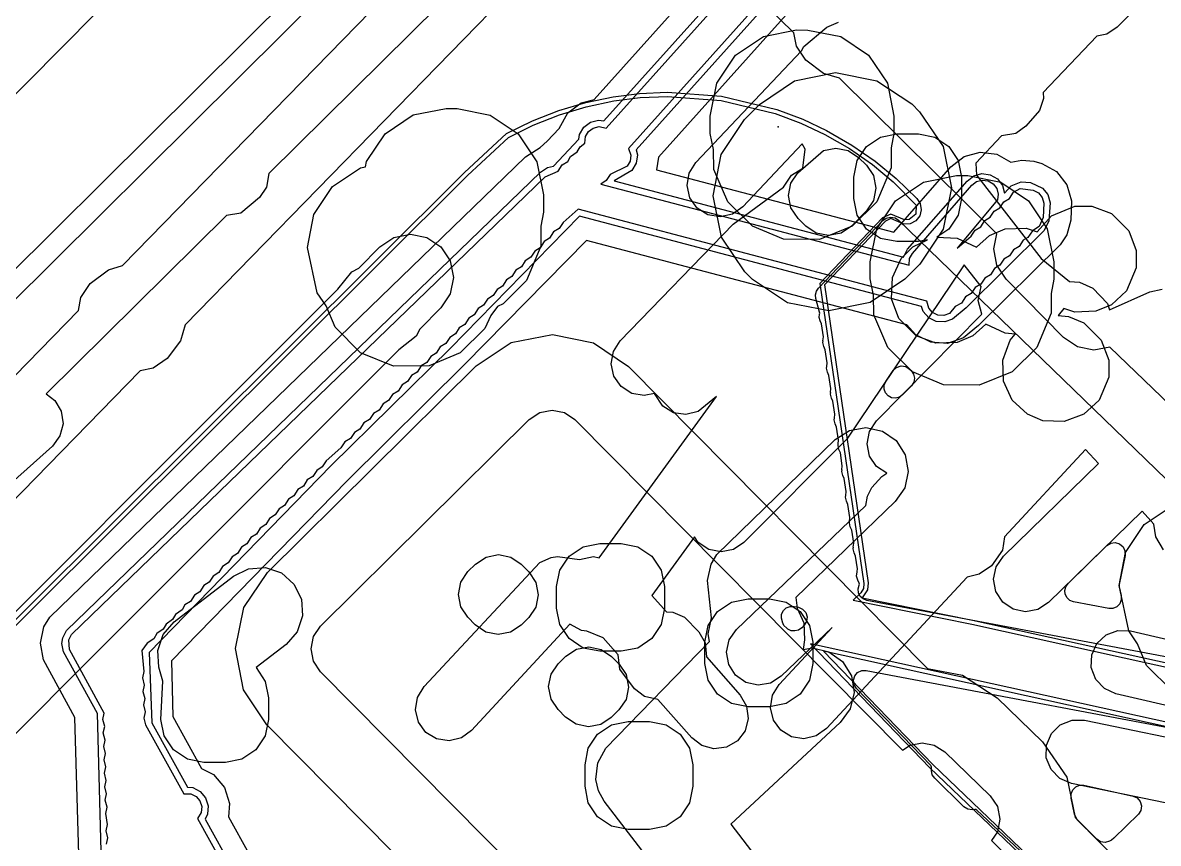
# Model space of a CAD drawing. Header units: metres. Extents: x -2677 to -840, y 169 to 1487.
# Drawn here: x -1977.2 to -1924.5, y 1098.6 to 1136.7 of the extents above; entities that cross this region are included whole.
import ezdxf

# ---------------------------------------------------------------- set-up
doc = ezdxf.new("R2010")
doc.units = ezdxf.units.M
for name, color, linetype in [('AI_GREENING_ALLOWED_ZONE', 4, 'Continuous'), ('AI_GREENING_EXCLUSIONS', 1, 'Continuous'), ('AI_GREENING_LAWN', 82, 'Continuous'), ('AI_GREENING_REJECTED', 6, 'Continuous')]:
    doc.layers.add(name, color=color, linetype=linetype)

msp = doc.modelspace()

# ---------------------------------------------------------------- linework, layer by layer
at = {"layer": 'AI_GREENING_ALLOWED_ZONE'}
for points in [[(-1936.369, 1119.422), (-1936.519, 1119.315), (-1936.698, 1119.269), (-1936.881, 1119.291), (-1937.044, 1119.379), (-1937.164, 1119.519), (-1937.225, 1119.693), (-1937.218, 1119.878), (-1937.145, 1120.047), (-1936.808, 1120.549), (-1936.65, 1120.698), (-1936.443, 1120.767), (-1936.227, 1120.741), (-1936.042, 1120.626), (-1935.969, 1120.554), (-1935.86, 1120.394), (-1935.819, 1120.205), (-1935.854, 1120.014), (-1935.958, 1119.851), (-1936.369, 1119.422)], [(-1928.433, 1109.824), (-1928.602, 1109.889), (-1928.736, 1110.01), (-1928.819, 1110.171), (-1928.839, 1110.351), (-1928.793, 1110.526), (-1928.689, 1110.673), (-1926.886, 1112.432), (-1926.708, 1112.544), (-1926.5, 1112.573), (-1926.298, 1112.514), (-1926.139, 1112.377), (-1926.049, 1112.187), (-1926.046, 1111.977), (-1926.315, 1110.626), (-1926.314, 1110.524), (-1926.223, 1110.113), (-1926.219, 1109.917), (-1926.292, 1109.734), (-1926.428, 1109.593), (-1926.609, 1109.516), (-1926.805, 1109.514), (-1928.433, 1109.824)], [(-1926.765, 1098.717), (-1926.97, 1098.656), (-1927.182, 1098.686), (-1927.362, 1098.803), (-1928.261, 1099.71), (-1928.396, 1099.962), (-1928.551, 1100.719), (-1928.552, 1100.916), (-1928.476, 1101.099), (-1928.335, 1101.237), (-1928.152, 1101.311), (-1927.955, 1101.308), (-1925.673, 1100.812), (-1925.479, 1100.724), (-1925.34, 1100.562), (-1925.281, 1100.358), (-1925.312, 1100.147), (-1925.428, 1099.968), (-1926.56, 1098.852), (-1926.669, 1098.77), (-1926.765, 1098.717)]]:
    msp.add_lwpolyline(points, close=True, dxfattribs=at)
at = {"layer": 'AI_GREENING_EXCLUSIONS'}
for points in [[(-2026.533, 1078.86), (-2004.707, 1100.538), (-2004.056, 1100.969), (-2003.291, 1101.119), (-2002.94, 1101.126), (-2002.057, 1100.961), (-1925.245, 1177.19)], [(-2025.828, 1078.151), (-2004.002, 1099.828), (-2003.677, 1100.044), (-2002.942, 1100.126), (-2002.559, 1100.049), (-2002.043, 1099.639), (-2001.354, 1100.25), (-1924.54, 1176.48)], [(-1924.621, 1176.747), (-1930.225, 1171.366), (-1936.147, 1166.206), (-1937.188, 1164.621), (-1938.73, 1163.054), (-1939.991, 1162.123), (-1941.324, 1161.68), (-1944.049, 1158.945), (-1945.669, 1157.858), (-1945.879, 1157.815), (-1951.478, 1152.194), (-1953.098, 1151.107), (-1953.275, 1151.072), (-1953.781, 1150.312), (-1957.211, 1146.868), (-1958.263, 1146.162), (-1958.989, 1145.071), (-1963.21, 1140.833), (-1964.83, 1139.746), (-1966.743, 1139.362), (-1968.657, 1139.739), (-1969.873, 1140.548), (-1970.603, 1140.401), (-1997.804, 1112.926)], [(-1974.21, 1084.853), (-1974.782, 1104.451), (-1976.251, 1107.136), (-1976.39, 1107.904), (-1976.224, 1108.667), (-1975.955, 1109.115), (-1953.87, 1130.478), (-1953.187, 1130.905), (-1952.872, 1131.196), (-1952.317, 1131.789), (-1951.912, 1132.511), (-1951.287, 1132.979), (-1950.681, 1133.134), (-1936.662, 1148.757), (-1936.574, 1149.376), (-1936.176, 1150.048), (-1935.551, 1150.516), (-1935.365, 1150.563), (-1935.035, 1150.873), (-1921.948, 1164.259)], [(-1973.21, 1084.855), (-1973.745, 1104.643), (-1975.32, 1107.503), (-1975.39, 1107.887), (-1975.351, 1108.146), (-1975.172, 1108.493), (-1953.175, 1129.759), (-1952.847, 1129.97), (-1952.579, 1130.033), (-1951.398, 1131.284), (-1951.366, 1131.507), (-1951.167, 1131.843), (-1950.855, 1132.077), (-1950.477, 1132.173), (-1950.231, 1132.138), (-1935.624, 1148.417), (-1935.686, 1148.658), (-1935.63, 1149.044), (-1935.431, 1149.38), (-1935.119, 1149.614), (-1934.738, 1149.711), (-1920.779, 1163.989)], [(-1973.315, 1098.577), (-1973.252, 1098.871), (-1973.333, 1099.201), (-1973.271, 1099.495), (-1973.356, 1099.994), (-1973.294, 1100.288), (-1973.375, 1100.618), (-1973.313, 1100.912), (-1973.393, 1101.241), (-1973.331, 1101.536), (-1973.412, 1101.865), (-1973.349, 1102.16), (-1973.43, 1102.489), (-1973.368, 1102.783), (-1973.448, 1103.113), (-1973.386, 1103.407), (-1973.467, 1103.736), (-1973.405, 1104.031), (-1973.485, 1104.36), (-1973.423, 1104.655), (-1975.041, 1107.613), (-1975.063, 1108.063), (-1974.938, 1108.306), (-1952.966, 1129.543), (-1952.35, 1129.807), (-1952.168, 1130.093), (-1951.912, 1130.252), (-1951.777, 1130.488), (-1951.474, 1130.696), (-1951.339, 1130.933), (-1951.115, 1131.107), (-1951.083, 1131.407), (-1950.944, 1131.642), (-1950.726, 1131.806), (-1950.461, 1131.874), (-1950.131, 1131.8), (-1935.277, 1148.354)], [(-1934.235, 1147.419), (-1949.089, 1130.865), (-1948.98, 1130.545), (-1949.019, 1130.275), (-1949.158, 1130.04), (-1949.941, 1129.653), (-1950.123, 1129.367), (-1950.375, 1129.209), (-1936.071, 1125.44), (-1936.047, 1125.752), (-1935.912, 1125.988), (-1933.154, 1129.152), (-1932.938, 1129.319), (-1932.674, 1129.39), (-1932.403, 1129.356), (-1932.166, 1129.22), (-1931.999, 1129.004), (-1931.928, 1128.74), (-1931.963, 1128.469), (-1933.837, 1126.238), (-1933.187, 1126.788), (-1933, 1127.073), (-1932.743, 1127.226), (-1932.556, 1127.511), (-1932.3, 1127.665), (-1932.114, 1127.948), (-1931.856, 1128.104), (-1931.67, 1128.387), (-1931.412, 1128.542), (-1931.226, 1128.826), (-1930.907, 1128.999), (-1930.305, 1128.924), (-1930.066, 1128.793), (-1929.895, 1128.58), (-1929.819, 1128.317), (-1929.852, 1127.659), (-1930.031, 1127.243), (-1930.336, 1127.04), (-1930.559, 1126.724), (-1930.78, 1126.601), (-1930.967, 1126.316), (-1931.224, 1126.162), (-1931.411, 1125.878), (-1931.667, 1125.724), (-1931.853, 1125.44), (-1932.111, 1125.285), (-1932.297, 1125.002), (-1932.555, 1124.847), (-1932.741, 1124.563), (-1932.999, 1124.408), (-1933.185, 1124.124), (-1933.443, 1123.969), (-1933.63, 1123.684), (-1933.924, 1123.519), (-1934.199, 1123.194), (-1934.457, 1123.105), (-1934.73, 1123.122), (-1934.975, 1123.241), (-1935.156, 1123.446), (-1935.241, 1123.773), (-1951.43, 1128.039), (-1952.13, 1127.43), (-1952.314, 1127.142), (-1952.568, 1126.985), (-1952.751, 1126.698), (-1953.006, 1126.541), (-1953.188, 1126.255), (-1953.444, 1126.096), (-1953.626, 1125.81), (-1953.882, 1125.652), (-1954.064, 1125.366), (-1954.319, 1125.207), (-1954.502, 1124.921), (-1954.757, 1124.763), (-1954.939, 1124.477), (-1955.195, 1124.318), (-1955.377, 1124.032), (-1955.633, 1123.873), (-1955.815, 1123.587), (-1956.071, 1123.429), (-1956.253, 1123.143), (-1956.509, 1122.984), (-1956.691, 1122.698), (-1956.947, 1122.54), (-1957.129, 1122.254), (-1957.385, 1122.095), (-1957.567, 1121.809), (-1957.831, 1121.647), (-1958.016, 1121.362), (-1958.274, 1121.206), (-1958.459, 1120.922), (-1958.716, 1120.766), (-1958.901, 1120.482), (-1959.158, 1120.326), (-1959.343, 1120.042), (-1959.6, 1119.886), (-1959.785, 1119.602), (-1960.043, 1119.446), (-1960.227, 1119.162), (-1960.485, 1119.005), (-1960.67, 1118.721), (-1960.927, 1118.565), (-1961.112, 1118.281), (-1961.37, 1118.125), (-1961.555, 1117.841), (-1961.812, 1117.685), (-1961.997, 1117.401), (-1962.254, 1117.245), (-1962.439, 1116.961), (-1963.126, 1116.368), (-1963.307, 1116.081), (-1963.563, 1115.922), (-1963.744, 1115.635), (-1964, 1115.476), (-1964.181, 1115.19), (-1964.436, 1115.031), (-1964.618, 1114.744), (-1964.873, 1114.585), (-1965.055, 1114.299), (-1965.31, 1114.139), (-1965.491, 1113.853), (-1965.747, 1113.694), (-1965.928, 1113.407), (-1966.184, 1113.248), (-1966.365, 1112.962), (-1966.621, 1112.803), (-1966.802, 1112.516), (-1967.057, 1112.357), (-1967.239, 1112.071), (-1967.494, 1111.912), (-1967.676, 1111.625), (-1967.931, 1111.466), (-1968.113, 1111.179), (-1968.368, 1111.02), (-1968.549, 1110.734), (-1968.805, 1110.575), (-1968.986, 1110.289), (-1969.242, 1110.129), (-1969.423, 1109.843), (-1969.678, 1109.684), (-1969.814, 1109.446), (-1970.115, 1109.238), (-1970.25, 1109), (-1970.552, 1108.792), (-1970.687, 1108.555), (-1970.989, 1108.347), (-1971.124, 1108.109), (-1971.426, 1107.901), (-1971.673, 1107.558), (-1971.583, 1106.583), (-1971.645, 1106.289), (-1971.565, 1105.96), (-1971.627, 1105.665), (-1971.546, 1105.336), (-1971.609, 1105.041), (-1971.528, 1104.712), (-1971.59, 1104.418), (-1971.511, 1104.117), (-1969.738, 1100.917), (-1969.4, 1100.915), (-1969.157, 1100.79), (-1968.981, 1100.581), (-1968.898, 1100.321), (-1968.92, 1100.049), (-1969.098, 1099.762), (-1963.778, 1090.157)], [(-1934.135, 1147.081), (-1948.742, 1130.802), (-1948.68, 1130.561), (-1948.736, 1130.175), (-1948.935, 1129.839), (-1949.752, 1129.355), (-1936.335, 1125.82), (-1936.138, 1126.186), (-1933.38, 1129.349), (-1933.071, 1129.588), (-1932.695, 1129.69), (-1932.308, 1129.64), (-1931.969, 1129.446), (-1931.731, 1129.137), (-1931.634, 1128.78), (-1931.336, 1129.124), (-1930.862, 1129.313), (-1930.44, 1129.281), (-1929.873, 1129.022), (-1929.629, 1128.718), (-1929.52, 1128.343), (-1929.575, 1127.494), (-1929.806, 1127.045), (-1933.425, 1123.465), (-1934.048, 1122.935), (-1934.417, 1122.808), (-1934.806, 1122.832), (-1935.157, 1123.003), (-1935.415, 1123.295), (-1935.496, 1123.53), (-1951.36, 1127.711), (-1957.359, 1121.593), (-1962.896, 1116.142), (-1971.336, 1107.465), (-1971.217, 1104.206), (-1969.565, 1101.224), (-1969.317, 1101.203), (-1968.97, 1101.025), (-1968.718, 1100.727), (-1968.599, 1100.355), (-1968.632, 1099.966), (-1968.746, 1099.745), (-1963.605, 1090.464)], [(-1997.723, 1099.665), (-1974.622, 1123.335), (-1974.508, 1123.946), (-1974.082, 1124.6), (-1973.234, 1125.231), (-1972.572, 1125.436), (-1952.105, 1146.406)], [(-1933.685, 1146.085), (-1947.704, 1130.462), (-1947.788, 1129.872), (-1936.78, 1126.971), (-1934.134, 1130.006), (-1933.516, 1130.483), (-1932.763, 1130.687), (-1931.989, 1130.588), (-1931.353, 1130.223), (-1930.831, 1130.319), (-1930.275, 1130.27), (-1929.913, 1130.164), (-1929.229, 1129.788), (-1928.741, 1129.179), (-1928.524, 1128.429), (-1928.557, 1127.538), (-1928.748, 1126.849), (-1929.056, 1126.383), (-1932.843, 1122.647), (-1933.544, 1122.071), (-1934.282, 1121.817), (-1935.061, 1121.865), (-1935.762, 1122.207), (-1936.177, 1122.676), (-1951.039, 1126.592), (-1956.666, 1120.872), (-1962.164, 1115.425), (-1970.305, 1107.091), (-1970.239, 1104.504), (-1968.904, 1102.094), (-1968.348, 1101.807), (-1967.844, 1101.211), (-1967.606, 1100.468), (-1967.658, 1099.844), (-1962.944, 1091.334)], [(-1949.993, 1145.326), (-1965.78, 1129.697), (-1965.887, 1129.071), (-1966.215, 1128.586), (-1967.089, 1127.858), (-1967.752, 1127.746), (-1976.116, 1119.471), (-1975.716, 1119.171), (-1975.418, 1118.667), (-1975.335, 1118.087), (-1975.481, 1117.521), (-1975.833, 1117.053), (-1981.112, 1112.325)], [(-1951.19, 1141.617), (-1969.671, 1122.681), (-1969.89, 1121.938), (-1970.506, 1121.11), (-1971.149, 1120.668), (-1971.762, 1120.539), (-1994.823, 1096.91)], [(-1921.802, 1141.092), (-1926.409, 1136.491), (-1926.896, 1136.166), (-1927.353, 1136.075), (-1929.847, 1133.459), (-1929.827, 1133.171), (-1930.012, 1132.616), (-1930.643, 1131.89), (-1931.121, 1131.553), (-1931.772, 1131.439), (-1932.975, 1130.177), (-1932.945, 1129.626), (-1929.942, 1125.759), (-1928.631, 1124.681), (-1928.155, 1124.655), (-1927.539, 1124.374), (-1926.853, 1123.668), (-1926.765, 1123.378), (-1924.892, 1124.199), (-1924.32, 1124.325)], [(-1920.357, 1115.491), (-1926.751, 1121.636), (-1927.49, 1121.494), (-1928.255, 1121.651), (-1928.901, 1122.089), (-1931.563, 1124.787), (-1931.992, 1125.439), (-1932.139, 1126.205), (-1931.995, 1126.905), (-1939.292, 1134.114), (-1940.034, 1134.337), (-1940.858, 1134.958), (-1941.296, 1135.604), (-1941.421, 1136.217), (-1943.403, 1138.175)], [(-1924.263, 1112.239), (-1924.612, 1112.832), (-1924.707, 1113.42), (-1925.256, 1114.022), (-1929.599, 1109.786), (-1930.089, 1109.467), (-1930.665, 1109.36), (-1931.237, 1109.481), (-1931.72, 1109.813), (-1932.039, 1110.303), (-1932.146, 1110.879), (-1932.025, 1111.451), (-1931.693, 1111.934), (-1927.278, 1116.24), (-1927.874, 1116.893), (-1931.644, 1112.834), (-1931.73, 1112.223), (-1932.247, 1111.498), (-1932.81, 1111.101), (-1933.38, 1110.966), (-1939.906, 1103.941), (-1940.38, 1103.598), (-1940.95, 1103.463), (-1941.527, 1103.556), (-1942.026, 1103.863), (-1942.369, 1104.337), (-1942.504, 1104.907), (-1942.411, 1105.485), (-1942.104, 1105.983), (-1939.638, 1108.638), (-1942.006, 1106.371), (-1942.499, 1106.056), (-1943.076, 1105.954), (-1943.647, 1106.081), (-1944.126, 1106.417), (-1944.441, 1106.91), (-1944.543, 1107.487), (-1944.416, 1108.058), (-1944.08, 1108.537), (-1938.073, 1114.289), (-1937.992, 1114.732), (-1937.798, 1115.124), (-1937.337, 1115.632), (-1937.097, 1115.785), (-1937.574, 1116.099), (-1937.902, 1116.584), (-1938.019, 1117.158), (-1937.908, 1117.732), (-1937.585, 1118.221), (-1932.691, 1123.17), (-1932.859, 1123.797), (-1932.728, 1124.456), (-1933.506, 1125.457), (-1938.951, 1117.364), (-1943.734, 1112.579), (-1944.221, 1112.253), (-1944.795, 1112.139), (-1945.369, 1112.253), (-1945.855, 1112.578), (-1946.031, 1112.841), (-1948.005, 1110.121), (-1947.326, 1109.354), (-1947.037, 1109.349), (-1946.5, 1109.118), (-1945.83, 1108.428), (-1945.535, 1107.922), (-1945.477, 1107.264), (-1943.909, 1105.493), (-1943.614, 1104.988), (-1943.535, 1104.408), (-1943.684, 1103.842), (-1944.039, 1103.376), (-1944.544, 1103.081), (-1945.124, 1103.002), (-1945.69, 1103.151), (-1946.156, 1103.505), (-1947.733, 1105.287), (-1948.352, 1105.429), (-1948.818, 1105.783), (-1949.496, 1106.696), (-1949.571, 1107.364), (-1950.263, 1108.146), (-1951.029, 1108.465), (-1951.275, 1108.487), (-1951.813, 1108.78), (-1956.375, 1103.849), (-1956.849, 1103.505), (-1957.418, 1103.368), (-1957.996, 1103.46), (-1958.495, 1103.766), (-1958.839, 1104.24), (-1958.975, 1104.809), (-1958.883, 1105.387), (-1958.577, 1105.886), (-1953.211, 1111.641), (-1952.678, 1111.884), (-1952.394, 1111.922), (-1951.364, 1111.784), (-1950.713, 1111.919), (-1950.451, 1111.858), (-1945.015, 1119.35), (-1945.856, 1118.653), (-1946.424, 1118.511), (-1947.003, 1118.597), (-1947.505, 1118.898), (-1947.885, 1119.495), (-1948.368, 1119.39), (-1948.944, 1119.495), (-1949.436, 1119.811), (-1949.769, 1120.293), (-1949.893, 1120.865), (-1949.789, 1121.441), (-1949.472, 1121.933), (-1944.239, 1127.343), (-1941.895, 1129.066), (-1941.532, 1129.623), (-1941.004, 1129.941), (-1940.888, 1130.819), (-1941.032, 1131.07), (-1943.783, 1128.15), (-1944.259, 1127.811), (-1944.83, 1127.68), (-1945.407, 1127.777), (-1945.903, 1128.087), (-1946.243, 1128.564), (-1946.374, 1129.135), (-1946.277, 1129.712), (-1945.966, 1130.208), (-1941.064, 1135.382), (-1940.958, 1135.593), (-1939.882, 1136.486), (-1939.34, 1136.713)], [(-2050.657, 1036.191), (-1956.708, 1129.745), (-1954.747, 1131.553), (-1953.547, 1132.142), (-1952.318, 1132.623), (-1951.065, 1132.995), (-1949.797, 1133.261), (-1948.575, 1133.416), (-1947.294, 1133.476), (-1944.774, 1133.289), (-1942.209, 1132.672), (-1941.008, 1132.219), (-1939.895, 1131.695), (-1938.721, 1131.019), (-1937.647, 1130.274), (-1936.673, 1129.473), (-1935.713, 1128.542), (-1935.551, 1128.299), (-1935.502, 1128.011), (-1935.575, 1127.728), (-1935.757, 1127.5), (-1936.016, 1127.365), (-1936.308, 1127.348), (-1936.909, 1127.613), (-1937.169, 1127.493), (-1939.998, 1124.526), (-1937.965, 1110.698), (-1937.993, 1110.375), (-1938.25, 1110.014), (-1933.118, 1108.979), (-1917.506, 1105.535)], [(-2050.538, 1036.028), (-1956.571, 1129.599), (-1956.571, 1129.599), (-1954.659, 1131.374), (-1953.512, 1131.939), (-1952.3, 1132.417), (-1951.064, 1132.789), (-1949.771, 1133.063), (-1948.55, 1133.218), (-1947.285, 1133.277), (-1944.79, 1133.09), (-1942.279, 1132.485), (-1941.094, 1132.038), (-1939.98, 1131.514), (-1938.835, 1130.855), (-1937.774, 1130.12), (-1936.8, 1129.318), (-1935.737, 1128.225), (-1935.754, 1127.817), (-1936.069, 1127.558), (-1936.277, 1127.546), (-1936.91, 1127.817), (-1937.298, 1127.648), (-1940.21, 1124.593), (-1938.163, 1110.669), (-1938.183, 1110.438), (-1938.305, 1110.242), (-1938.657, 1109.892), (-1933.161, 1108.784), (-1917.549, 1105.34)], [(-1984.207, 1102.71), (-1962.58, 1124.336), (-1961.94, 1125.141), (-1961.613, 1125.303), (-1960.626, 1126.29), (-1959.978, 1126.724), (-1959.212, 1126.876), (-1958.447, 1126.724), (-1957.798, 1126.29), (-1957.364, 1125.642), (-1957.212, 1124.876), (-1957.364, 1124.111), (-1957.798, 1123.462), (-1958.783, 1122.476), (-1958.943, 1122.151), (-1959.751, 1121.508), (-1981.351, 1099.909)], [(-1984.207, 1102.71), (-1962.58, 1124.336), (-1961.94, 1125.141), (-1961.613, 1125.303), (-1960.626, 1126.29), (-1959.978, 1126.724), (-1959.212, 1126.876), (-1958.447, 1126.724), (-1957.798, 1126.29), (-1957.364, 1125.642), (-1957.212, 1124.876), (-1957.364, 1124.111), (-1957.798, 1123.462), (-1958.783, 1122.476), (-1958.943, 1122.151), (-1959.751, 1121.508), (-1981.351, 1099.909)], [(-1958.485, 1096.646), (-1965.881, 1104.113), (-1966.957, 1105.74), (-1967.328, 1107.655), (-1966.939, 1109.567), (-1965.847, 1111.184), (-1956.164, 1120.775), (-1954.537, 1121.851), (-1952.621, 1122.223), (-1950.71, 1121.833), (-1949.093, 1120.741), (-1935.214, 1106.73), (-1933.584, 1106.412), (-1931.983, 1105.37), (-1929.874, 1103.329), (-1928.75, 1101.692), (-1928.366, 1099.816), (-1923.652, 1095.057)], [(-1954.23, 1097.324), (-1963.394, 1106.576), (-1963.717, 1107.064), (-1963.828, 1107.639), (-1963.711, 1108.212), (-1963.384, 1108.697), (-1953.701, 1118.288), (-1953.213, 1118.611), (-1952.638, 1118.723), (-1952.065, 1118.606), (-1951.58, 1118.278), (-1936.381, 1102.935), (-1936.023, 1103.168), (-1935.46, 1103.278), (-1934.897, 1103.168), (-1934.417, 1102.855), (-1932.309, 1100.815), (-1931.971, 1100.323), (-1931.852, 1099.74), (-1931.969, 1099.156), (-1932.242, 1098.755), (-1923.655, 1090.087)], [(-1942.675, 1090.758), (-1950.22, 1100.576), (-1950.479, 1101.05), (-1950.601, 1101.576), (-1950.521, 1102.352), (-1950.15, 1103.039), (-1945.325, 1107.981), (-1945.393, 1108.337), (-1945.24, 1109.073), (-1945.421, 1110.81), (-1945.255, 1111.573), (-1944.986, 1112.021), (-1939.495, 1117.35), (-1938.839, 1117.772), (-1938.071, 1117.912), (-1937.309, 1117.746), (-1936.667, 1117.302), (-1936.245, 1116.645), (-1936.106, 1115.877), (-1936.271, 1115.115), (-1936.716, 1114.474), (-1941.322, 1110.023), (-1941.266, 1109.525), (-1940.951, 1108.842), (-1940.921, 1108.063), (-1940.992, 1107.616), (-1940.548, 1107.688), (-1939.789, 1107.507), (-1939.156, 1107.05), (-1938.747, 1106.386), (-1938.623, 1105.615), (-1938.804, 1104.856), (-1939.261, 1104.224), (-1944.349, 1099.5), (-1939.373, 1093.026)], [(-1923.855, 1105.688), (-1925.042, 1106.875), (-1925.461, 1107.877), (-1925.864, 1108.479), (-1926.325, 1110.575), (-1926.021, 1112.106), (-1925.153, 1113.403), (-1923.856, 1114.271)], [(-1919.906, 1104.031), (-1926.473, 1105.558), (-1927.006, 1105.799), (-1927.406, 1106.226), (-1927.613, 1106.773), (-1927.594, 1107.358), (-1927.353, 1107.891), (-1926.926, 1108.292), (-1926.379, 1108.498), (-1925.794, 1108.48), (-1920.867, 1107.334)], [(-1923.004, 1103.987), (-1940.65, 1107.866), (-1935.101, 1102.127), (-1929.55, 1096.81), (-1928.769, 1096.406), (-1927.876, 1096.302), (-1927.002, 1096.513), (-1926.629, 1096.718), (-1925.394, 1097.821), (-1925.014, 1097.821), (-1919.718, 1092.612)], [(-1923.047, 1103.791), (-1940.045, 1107.528), (-1934.96, 1102.269), (-1929.426, 1096.968), (-1928.719, 1096.601), (-1927.888, 1096.504), (-1927.075, 1096.701), (-1926.742, 1096.885), (-1925.47, 1098.006), (-1925.204, 1098.059), (-1924.938, 1098.006), (-1924.712, 1097.855), (-1919.719, 1092.894)], [(-1922.31, 1100.106), (-1928.531, 1101.397), (-1929.069, 1101.625), (-1929.48, 1102.043), (-1929.699, 1102.585), (-1929.694, 1103.171), (-1929.466, 1103.709), (-1929.049, 1104.12), (-1928.506, 1104.339), (-1927.921, 1104.334), (-1921.946, 1103.094)]]:
    msp.add_lwpolyline(points, dxfattribs=at)
for points in [[(-1939.242, 1136.051), (-1937.945, 1135.183), (-1937.077, 1133.886), (-1936.773, 1132.355), (-1936.773, 1131.549), (-1936.904, 1130.89), (-1936.904, 1129.965), (-1937.567, 1128.379), (-1938.711, 1127.256), (-1940.233, 1126.636), (-1941.894, 1126.652), (-1943.339, 1127.256), (-1944.483, 1128.379), (-1945.13, 1129.888), (-1945.146, 1130.808), (-1945.295, 1131.558), (-1945.295, 1132.36), (-1944.991, 1133.891), (-1944.123, 1135.188), (-1942.826, 1136.056), (-1941.295, 1136.36), (-1940.773, 1136.355), (-1939.242, 1136.051)], [(-1934.484, 1127.116), (-1935.564, 1125.492), (-1936.262, 1124.791), (-1937.879, 1123.705), (-1939.794, 1123.319), (-1941.709, 1123.696), (-1943.331, 1124.774), (-1943.691, 1125.132), (-1944.779, 1126.751), (-1945.165, 1128.663), (-1944.79, 1130.578), (-1943.71, 1132.203), (-1943.01, 1132.906), (-1941.39, 1133.993), (-1939.481, 1134.378), (-1937.566, 1134.003), (-1935.941, 1132.923), (-1935.579, 1132.563), (-1934.493, 1130.946), (-1934.107, 1129.031), (-1934.484, 1127.116)], [(-1960.387, 1131.544), (-1959.09, 1132.412), (-1957.559, 1132.716), (-1957.037, 1132.711), (-1955.506, 1132.407), (-1954.209, 1131.539), (-1953.341, 1130.242), (-1953.037, 1128.711), (-1953.037, 1127.905), (-1953.168, 1127.246), (-1953.168, 1126.321), (-1953.831, 1124.735), (-1954.911, 1123.655), (-1955.167, 1123.532), (-1955.484, 1123.106), (-1955.754, 1122.498), (-1956.898, 1121.375), (-1958.343, 1120.771), (-1960.004, 1120.755), (-1961.526, 1121.375), (-1962.713, 1122.562), (-1963.132, 1123.564), (-1963.535, 1124.166), (-1963.996, 1126.262), (-1963.692, 1127.793), (-1962.824, 1129.09), (-1961.527, 1129.958), (-1961.303, 1130.002), (-1961.255, 1130.247), (-1960.387, 1131.544)], [(-1935.737, 1122.163), (-1936.543, 1122.969), (-1936.884, 1123.886), (-1936.845, 1124.872), (-1936.436, 1125.754), (-1935.896, 1126.294), (-1935.218, 1126.618), (-1935.635, 1126.535), (-1936.635, 1126.535), (-1937.4, 1126.687), (-1938.049, 1127.121), (-1938.483, 1127.77), (-1938.635, 1128.535), (-1938.635, 1129.535), (-1938.483, 1130.3), (-1938.049, 1130.949), (-1937.4, 1131.383), (-1936.635, 1131.535), (-1935.635, 1131.535), (-1934.87, 1131.383), (-1934.221, 1130.949), (-1933.787, 1130.3), (-1933.635, 1129.535), (-1933.635, 1128.535), (-1933.787, 1127.77), (-1934.221, 1127.121), (-1934.787, 1126.742), (-1933.834, 1126.703), (-1932.937, 1126.278), (-1932.337, 1126.826), (-1931.614, 1127.128), (-1930.628, 1127.167), (-1930.12, 1126.997), (-1929.456, 1127.736), (-1928.38, 1128.184), (-1927.588, 1128.184), (-1926.671, 1127.843), (-1925.865, 1127.037), (-1925.524, 1126.12), (-1925.524, 1125.328), (-1925.972, 1124.252), (-1926.671, 1123.605), (-1927.394, 1123.303), (-1928.38, 1123.264), (-1928.888, 1123.434), (-1929.142, 1123.105), (-1928.675, 1123.066), (-1927.952, 1122.764), (-1927.146, 1121.958), (-1926.805, 1121.041), (-1926.805, 1120.249), (-1927.253, 1119.173), (-1927.952, 1118.526), (-1928.869, 1118.185), (-1929.855, 1118.224), (-1930.578, 1118.526), (-1931.277, 1119.173), (-1931.686, 1120.055), (-1931.725, 1121.041), (-1931.384, 1121.958), (-1931.147, 1122.247), (-1931.614, 1122.286), (-1932.511, 1122.711), (-1933.111, 1122.163), (-1933.834, 1121.861), (-1934.82, 1121.822), (-1935.737, 1122.163)], [(-1937.72, 1128.449), (-1938.043, 1127.962), (-1938.742, 1127.261), (-1939.228, 1126.934), (-1939.802, 1126.819), (-1940.376, 1126.932), (-1940.863, 1127.255), (-1941.223, 1127.614), (-1941.55, 1128.1), (-1941.665, 1128.674), (-1941.552, 1129.248), (-1941.229, 1129.735), (-1940.044, 1130.763), (-1939.471, 1130.878), (-1938.897, 1130.765), (-1938.409, 1130.442), (-1938.049, 1130.084), (-1937.722, 1129.597), (-1937.607, 1129.023), (-1937.72, 1128.449)], [(-1933.349, 1129.6), (-1931.818, 1129.296), (-1930.521, 1128.428), (-1929.653, 1127.131), (-1929.349, 1125.6), (-1929.349, 1124.794), (-1929.48, 1124.135), (-1929.48, 1123.21), (-1930.143, 1121.624), (-1931.287, 1120.501), (-1932.809, 1119.881), (-1934.47, 1119.897), (-1935.915, 1120.501), (-1937.059, 1121.624), (-1937.706, 1123.133), (-1937.722, 1124.053), (-1937.871, 1124.803), (-1937.871, 1125.605), (-1937.567, 1127.136), (-1936.699, 1128.433), (-1935.402, 1129.301), (-1933.871, 1129.605), (-1933.349, 1129.6)], [(-1948.012, 1108.114), (-1948.661, 1107.68), (-1949.426, 1107.528), (-1950.426, 1107.528), (-1951.191, 1107.68), (-1951.84, 1108.114), (-1952.274, 1108.763), (-1952.426, 1109.528), (-1952.426, 1110.528), (-1952.274, 1111.293), (-1951.84, 1111.942), (-1951.191, 1112.376), (-1950.426, 1112.528), (-1949.426, 1112.528), (-1948.661, 1112.376), (-1948.012, 1111.942), (-1947.578, 1111.293), (-1947.426, 1110.528), (-1947.426, 1109.528), (-1947.578, 1108.763), (-1948.012, 1108.114)], [(-1956.87, 1110.74), (-1956.543, 1111.225), (-1956.187, 1111.577), (-1955.699, 1111.9), (-1955.125, 1112.011), (-1954.551, 1111.894), (-1954.066, 1111.567), (-1953.714, 1111.212), (-1953.391, 1110.723), (-1953.28, 1110.149), (-1953.397, 1109.575), (-1953.724, 1109.09), (-1954.08, 1108.738), (-1954.568, 1108.416), (-1955.142, 1108.304), (-1955.716, 1108.421), (-1956.201, 1108.749), (-1956.553, 1109.104), (-1956.876, 1109.592), (-1956.987, 1110.167), (-1956.87, 1110.74)], [(-1964.272, 1109.95), (-1964.219, 1109.172), (-1964.469, 1108.432), (-1964.983, 1107.845), (-1966.377, 1106.772), (-1965.95, 1106.133), (-1965.798, 1105.368), (-1965.798, 1104.368), (-1965.95, 1103.603), (-1966.384, 1102.954), (-1967.033, 1102.52), (-1967.798, 1102.368), (-1968.798, 1102.368), (-1969.563, 1102.52), (-1970.212, 1102.954), (-1970.646, 1103.603), (-1970.798, 1104.368), (-1970.713, 1106.139), (-1970.889, 1106.788), (-1970.941, 1107.565), (-1970.692, 1108.306), (-1970.179, 1108.892), (-1967.423, 1111.014), (-1966.723, 1111.361), (-1965.945, 1111.413), (-1965.205, 1111.163), (-1964.618, 1110.649), (-1964.272, 1109.95)], [(-1941.129, 1105.54), (-1941.778, 1105.106), (-1942.543, 1104.954), (-1943.543, 1104.954), (-1944.308, 1105.106), (-1944.957, 1105.54), (-1945.391, 1106.189), (-1945.543, 1106.954), (-1945.543, 1107.954), (-1945.391, 1108.719), (-1944.957, 1109.368), (-1944.308, 1109.802), (-1943.543, 1109.954), (-1942.543, 1109.954), (-1941.778, 1109.802), (-1941.129, 1109.368), (-1940.695, 1108.719), (-1940.543, 1107.954), (-1940.543, 1106.954), (-1940.695, 1106.189), (-1941.129, 1105.54)], [(-1952.681, 1106.461), (-1952.353, 1106.946), (-1951.998, 1107.298), (-1951.51, 1107.621), (-1950.935, 1107.732), (-1950.362, 1107.615), (-1949.877, 1107.288), (-1949.525, 1106.932), (-1949.202, 1106.444), (-1949.09, 1105.87), (-1949.207, 1105.296), (-1949.535, 1104.811), (-1949.89, 1104.459), (-1950.378, 1104.136), (-1950.953, 1104.025), (-1951.526, 1104.142), (-1952.011, 1104.469), (-1952.363, 1104.825), (-1952.686, 1105.313), (-1952.798, 1105.887), (-1952.681, 1106.461)], [(-1946.696, 1099.848), (-1947.345, 1099.414), (-1948.11, 1099.262), (-1949.11, 1099.262), (-1949.875, 1099.414), (-1950.524, 1099.848), (-1950.958, 1100.497), (-1951.11, 1101.262), (-1951.11, 1102.262), (-1950.958, 1103.027), (-1950.524, 1103.676), (-1949.875, 1104.11), (-1949.11, 1104.262), (-1948.11, 1104.262), (-1947.345, 1104.11), (-1946.696, 1103.676), (-1946.262, 1103.027), (-1946.11, 1102.262), (-1946.11, 1101.262), (-1946.262, 1100.497), (-1946.696, 1099.848)]]:
    msp.add_lwpolyline(points, close=True, dxfattribs=at)
at = {"layer": 'AI_GREENING_LAWN'}
for points in [[(-1920.225, 1106.533), (-1938.033, 1109.888), (-1938.202, 1109.954), (-1938.337, 1110.076), (-1938.419, 1110.238), (-1938.438, 1110.419), (-1938.392, 1110.594), (-1938.37, 1110.641), (-1938.381, 1110.681), (-1938.454, 1110.825), (-1938.507, 1111.02), (-1938.478, 1111.221), (-1938.477, 1111.226), (-1938.465, 1111.346), (-1938.554, 1111.948), (-1938.621, 1112.099), (-1938.664, 1112.284), (-1938.652, 1112.36), (-1938.659, 1112.361), (-1938.64, 1112.542), (-1938.73, 1113.145), (-1938.797, 1113.296), (-1938.84, 1113.481), (-1938.828, 1113.557), (-1938.835, 1113.557), (-1938.816, 1113.739), (-1938.906, 1114.341), (-1938.973, 1114.492), (-1939.016, 1114.677), (-1939.004, 1114.753), (-1939.01, 1114.754), (-1938.992, 1114.936), (-1939.082, 1115.538), (-1939.149, 1115.689), (-1939.192, 1115.874), (-1939.18, 1115.95), (-1939.186, 1115.951), (-1939.168, 1116.132), (-1939.258, 1116.735), (-1939.325, 1116.886), (-1939.368, 1117.071), (-1939.356, 1117.147), (-1939.362, 1117.147), (-1939.344, 1117.329), (-1939.434, 1117.931), (-1939.501, 1118.082), (-1939.544, 1118.267), (-1939.532, 1118.343), (-1939.538, 1118.344), (-1939.52, 1118.526), (-1939.61, 1119.128), (-1939.677, 1119.279), (-1939.72, 1119.464), (-1939.708, 1119.54), (-1939.714, 1119.541), (-1939.696, 1119.722), (-1939.786, 1120.325), (-1939.853, 1120.476), (-1939.895, 1120.661), (-1939.884, 1120.737), (-1939.89, 1120.737), (-1939.872, 1120.919), (-1939.962, 1121.521), (-1940.029, 1121.672), (-1940.071, 1121.857), (-1940.059, 1121.933), (-1940.066, 1121.934), (-1940.048, 1122.116), (-1940.137, 1122.718), (-1940.2, 1122.858), (-1940.241, 1123.014), (-1940.23, 1123.175), (-1940.219, 1123.222), (-1940.223, 1123.262), (-1940.397, 1123.9), (-1940.414, 1124.07), (-1940.372, 1124.235), (-1940.277, 1124.377), (-1937.285, 1127.515), (-1937.285, 1127.515), (-1937.14, 1127.62), (-1937.125, 1127.628), (-1936.924, 1127.677), (-1936.721, 1127.641), (-1936.715, 1127.639), (-1936.554, 1127.534), (-1918.392, 1109.965)], [(-1929.411, 1096.856), (-1932.921, 1100.154), (-1932.963, 1100.179), (-1933.01, 1100.186), (-1933.138, 1100.177), (-1933.344, 1100.206), (-1933.52, 1100.317), (-1934.881, 1101.635), (-1934.994, 1101.799), (-1935.034, 1101.994), (-1935.034, 1102.151), (-1935.042, 1102.195), (-1935.067, 1102.234), (-1938.512, 1105.799), (-1938.623, 1105.976), (-1938.623, 1105.976), (-1938.651, 1106.183), (-1938.593, 1106.383), (-1938.458, 1106.542), (-1938.269, 1106.632), (-1938.06, 1106.637), (-1920.683, 1103.363)]]:
    msp.add_lwpolyline(points, dxfattribs=at)
msp.add_lwpolyline([(-1940.801, 1109.126), (-1940.828, 1108.914), (-1940.941, 1108.733), (-1941.052, 1108.618), (-1941.195, 1108.515), (-1941.365, 1108.469), (-1941.541, 1108.484), (-1941.7, 1108.559), (-1941.748, 1108.594), (-1941.876, 1108.726), (-1941.942, 1108.883), (-1941.944, 1108.887), (-1941.945, 1108.892), (-1941.947, 1108.896), (-1941.948, 1108.901), (-1941.998, 1109.065), (-1941.984, 1109.25), (-1941.903, 1109.417), (-1941.767, 1109.543), (-1941.594, 1109.611), (-1941.408, 1109.611), (-1941.206, 1109.572), (-1941.009, 1109.488), (-1940.866, 1109.33), (-1940.801, 1109.126)], close=True, dxfattribs=at)
at = {"layer": 'AI_GREENING_REJECTED'}
msp.add_point((-1942.15, 1131.86), dxfattribs=at)

doc.saveas('drawing.dxf')
